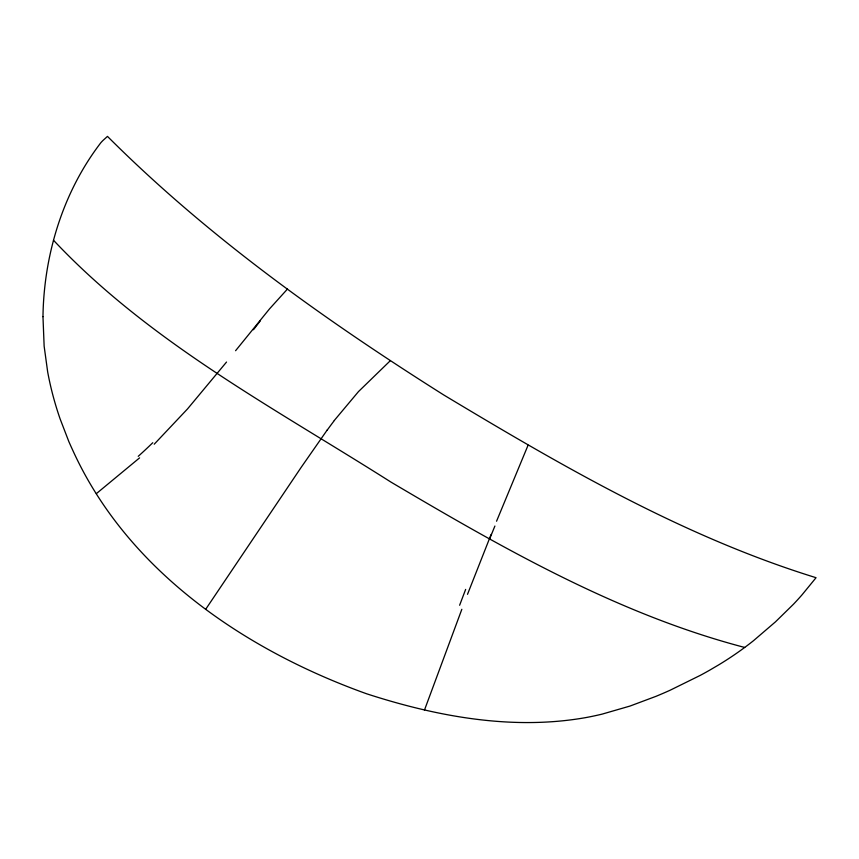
<?xml version="1.0" encoding="UTF-8"?>
<svg xmlns="http://www.w3.org/2000/svg" width="859" height="859" viewBox="0 0 859 859"><rect width="100%" height="100%" fill="white"/><g stroke="black" fill="none" stroke-linecap="round" stroke-linejoin="round"><path stroke-width="1.29" d="M424.464 710.103L461.841 609.299M528.081 445.187L496.556 521.22M467.511 594.321L491.123 534.438M205.709 609.256L301.176 467.35L327.172 430.048M334.237 420.534L358.504 391.575L390.265 360.737M235.581 350.719L269.49 308.918L287.454 289.053M226.529 362.047L187.466 408.991L154.233 444.2M139.598 457.868L96.348 493.646M744.699 647.45C617.943 614.249 503.052 548.321 391.06 482.157C274.397 408.068 149.23 342.118 53.494 240.23M327.054 430.338A87.403 7.989 -56.5 0 1 334.065 420.867M152.773 442.718A454.486 413.254 -42.6 0 1 138.224 456.333M260.47 320.59A111.971 1.836 -50.8 0 1 253.459 329.738M489.813 538.496A117.694 3.211 -68.6 0 1 494.902 526.041M459.629 605.251A435.792 60.957 -70.4 0 1 465.653 589.403M42.971 316.66L44.142 346.198L47.685 372.011A377.863 316.831 24.6 0 0 60.109 418.902L68.86 441.623A405.824 337.995 25.6 0 0 72.446 449.59C127.175 570.666 244.922 650.113 366.589 693.771C436.63 716.503 512.447 730.601 585.892 717.576A328.031 278.123 29.9 0 0 602.213 714.097L630.012 706.055L655.868 696.381A539.57 438.681 21.8 0 0 670.041 690.271L700.246 675.389A527.716 429.736 22.3 0 0 709.674 670.181L718.715 664.866A431.508 356.861 26 0 0 753.461 640.728L775.441 621.873L793.426 604.274A427.546 352.383 26.4 0 0 802.113 594.739L816.05 577.699C683.377 536.703 562.183 466.147 443.802 395C324.176 319.494 207.792 236.665 107.472 136.388L102.897 140.543A59.625 47.75 11.2 0 0 100.879 142.68C62.975 192.008 43.863 254.758 42.971 316.66"/></g></svg>
